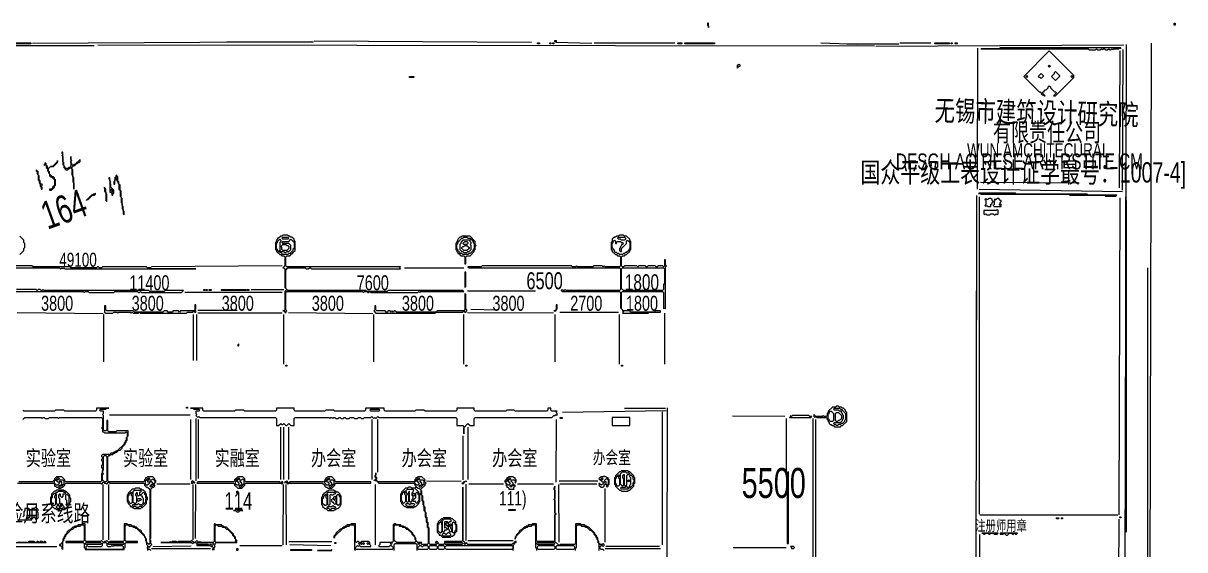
# Model space of a CAD drawing. Extents: x 10 to 1981, y 11 to 1392.
# Drawn here: x 846 to 1981, y 878 to 1392 of the extents above; entities that cross this region are included whole.
import ezdxf

# ---------------------------------------------------------------- set-up
doc = ezdxf.new("R2010")
doc.units = 0
for name, color, linetype, lineweight in [('OCR_TEXT', 6, 'Continuous', 0), ('TRACE_CURVE', 6, 'Continuous', 0), ('TRACE_STRAIGHT', 5, 'Continuous', 0), ('TRACE_TEXT_SYMBOL', 6, 'Continuous', 0)]:
    doc.layers.add(name, color=color, linetype=linetype, lineweight=lineweight)
doc.styles.add('wqy-unicode', font='wqy-unicode.lff')

msp = doc.modelspace()

# ---------------------------------------------------------------- linework, layer by layer
at = {"layer": 'TRACE_CURVE', "color": 6}
for points in [[(843, 1166), (847, 1170), (847, 1172), (848, 1173), (848, 1177), (847, 1178), (847, 1180), (843, 1184)], [(1100, 1185), (1099, 1184), (1098, 1184), (1096, 1182), (1095, 1182), (1095, 1181), (1094, 1180), (1094, 1179), (1093, 1178), (1093, 1171), (1094, 1170), (1094, 1169), (1097, 1166), (1098, 1166), (1099, 1165), (1101, 1165), (1102, 1164), (1102, 1155), (1100, 1153), (1101, 1153), (1102, 1152), (1102, 1134), (1104, 1132), (1102, 1130), (1102, 1112), (1101, 1111), (1100, 1111), (1101, 1111), (1103, 1109), (1103, 1110), (1104, 1111), (1103, 1112), (1103, 1129), (1104, 1130), (1178, 1130), (1179, 1129), (1180, 1130), (1182, 1130), (1183, 1129), (1184, 1129), (1185, 1130), (1186, 1129), (1232, 1129), (1233, 1130), (1234, 1129), (1235, 1130), (1277, 1130), (1276, 1131), (1203, 1131), (1202, 1130), (1182, 1130), (1181, 1131), (1105, 1131), (1103, 1133), (1103, 1151), (1105, 1153), (1122, 1153), (1123, 1152), (1125, 1152), (1126, 1153), (1127, 1153), (1128, 1152), (1215, 1152), (1214, 1153)], [(1214, 1153), (1215, 1154), (1104, 1154), (1103, 1155), (1103, 1164), (1104, 1165), (1107, 1165), (1109, 1167), (1110, 1167), (1110, 1168), (1112, 1170), (1112, 1179), (1111, 1180), (1111, 1181), (1109, 1183), (1108, 1183), (1107, 1184), (1106, 1184), (1105, 1185), (1100, 1185)], [(1429, 1185), (1428, 1184), (1426, 1184), (1425, 1183), (1424, 1183), (1422, 1181), (1422, 1179), (1421, 1178), (1421, 1171), (1422, 1170), (1422, 1169), (1425, 1166), (1426, 1166), (1427, 1165), (1429, 1165), (1430, 1164), (1430, 1155), (1429, 1154), (1415, 1154), (1414, 1155), (1413, 1154), (1412, 1155), (1404, 1155), (1403, 1154), (1388, 1154), (1387, 1155), (1386, 1154), (1383, 1154), (1382, 1155), (1295, 1155), (1294, 1154), (1281, 1154), (1282, 1153), (1429, 1153), (1430, 1152), (1430, 1132), (1429, 1131), (1377, 1131), (1376, 1132), (1375, 1131), (1374, 1131), (1373, 1132), (1372, 1131), (1373, 1130), (1429, 1130), (1430, 1129), (1430, 1114), (1432, 1112), (1432, 1111), (1433, 1110), (1432, 1109), (1457, 1109), (1458, 1110), (1469, 1110), (1469, 1111), (1464, 1111), (1463, 1110), (1440, 1110), (1439, 1111), (1433, 1111), (1431, 1113), (1431, 1129), (1432, 1130), (1471, 1130)], [(1471, 1130), (1472, 1129), (1472, 1113), (1473, 1114), (1474, 1113), (1474, 1154), (1475, 1155), (1474, 1156), (1474, 1161), (1473, 1161), (1473, 1155), (1472, 1154), (1471, 1155), (1467, 1155), (1466, 1154), (1465, 1154), (1464, 1155), (1457, 1155), (1456, 1154), (1455, 1154), (1454, 1155), (1448, 1155), (1447, 1154), (1446, 1155), (1434, 1155), (1433, 1154), (1432, 1154), (1431, 1155), (1431, 1164), (1432, 1165), (1434, 1165), (1435, 1166), (1436, 1166), (1439, 1169), (1439, 1170), (1440, 1171), (1440, 1179), (1439, 1180), (1439, 1181), (1436, 1184), (1434, 1184), (1433, 1185), (1429, 1185)], [(839, 1153), (882, 1153), (883, 1152), (884, 1153), (885, 1152), (886, 1153), (887, 1152), (1015, 1152), (972, 1152), (971, 1153), (968, 1153), (967, 1154), (924, 1154), (923, 1153), (921, 1153), (920, 1154), (919, 1154), (918, 1153), (893, 1153), (892, 1154), (856, 1154), (855, 1155), (839, 1155)], [(839, 1130), (905, 1130), (906, 1129), (907, 1130), (910, 1130), (911, 1129), (935, 1129), (936, 1130), (958, 1130), (959, 1129), (960, 1129), (961, 1130), (962, 1129), (1001, 1129), (1003, 1131), (985, 1131), (984, 1130), (970, 1130), (969, 1131), (867, 1131), (866, 1132), (865, 1131), (864, 1131), (863, 1132), (861, 1132), (860, 1131), (859, 1132), (840, 1132)], [(928, 995), (927, 994), (926, 994), (925, 995), (925, 1009), (924, 1010), (925, 1011), (925, 1013), (922, 1013), (921, 1014), (922, 1015), (927, 1015), (928, 1016), (930, 1016), (918, 1016), (918, 1014), (917, 1013), (887, 1013), (886, 1014), (878, 1014), (877, 1013), (847, 1013), (846, 1014)], [(846, 1005), (848, 1007), (864, 1007), (865, 1006), (866, 1007), (867, 1007), (868, 1006), (871, 1006), (872, 1007), (880, 1007), (881, 1006), (882, 1007), (923, 1007), (924, 1006), (924, 998), (923, 997), (924, 996), (924, 993), (925, 993), (926, 992), (946, 992), (947, 993), (948, 992), (948, 988), (947, 987), (947, 985), (946, 984), (946, 983), (945, 982), (945, 981), (938, 974), (937, 974), (936, 973), (935, 973), (934, 972), (932, 972), (931, 971), (924, 971), (923, 970), (923, 969), (924, 968), (924, 967), (923, 966), (923, 965), (924, 964), (924, 961), (923, 960), (923, 958), (924, 957), (924, 953), (923, 952), (923, 945)], [(971, 877), (970, 878), (969, 878), (968, 879), (968, 880), (969, 881), (970, 880), (970, 881), (972, 883), (971, 884), (971, 887), (970, 888), (971, 889), (971, 937), (973, 939), (974, 939), (975, 940), (975, 941), (974, 942), (976, 944), (976, 945), (975, 946), (975, 947), (973, 949), (968, 949), (967, 948), (966, 948), (966, 947), (965, 946), (965, 945), (964, 944), (930, 944), (929, 945), (929, 969), (930, 970), (931, 970), (932, 971), (934, 971), (935, 972), (936, 972), (937, 973), (938, 973), (940, 975), (941, 975), (943, 977), (943, 978), (946, 981), (946, 982), (947, 983), (947, 984), (948, 985), (948, 988), (949, 989), (949, 994), (938, 994), (937, 993), (930, 993), (929, 994), (929, 1004), (928, 1004), (928, 995)], [(841, 943), (876, 943), (877, 942), (877, 940), (878, 940), (879, 939), (880, 939), (881, 938), (883, 938), (884, 939), (885, 939), (887, 941), (887, 942), (888, 943), (922, 943), (923, 942), (925, 944), (926, 943), (927, 943), (928, 942), (930, 944), (931, 943), (964, 943), (965, 942), (965, 941), (967, 939), (968, 939)], [(923, 945), (922, 944), (888, 944), (887, 945), (887, 946), (884, 949), (879, 949), (877, 947), (877, 946), (875, 944), (842, 944)], [(1191, 953), (1191, 951), (1190, 950), (1190, 949), (1191, 948), (1191, 947), (1189, 945), (1190, 946), (1191, 945), (1192, 945), (1194, 943), (1228, 943), (1229, 942), (1229, 941), (1230, 940), (1230, 939), (1229, 938), (1226, 938), (1225, 939), (1223, 939), (1222, 938), (1220, 938), (1216, 934), (1216, 933), (1215, 932), (1215, 925), (1216, 924), (1216, 923), (1219, 920), (1220, 920), (1221, 919), (1228, 919), (1229, 920), (1230, 920), (1233, 923), (1233, 924), (1234, 925), (1234, 931), (1235, 932), (1236, 931), (1236, 926), (1237, 925), (1237, 922), (1238, 921), (1238, 916), (1239, 915), (1239, 910), (1240, 909), (1240, 905), (1241, 904), (1241, 900), (1242, 899), (1242, 884), (1241, 883), (1236, 883), (1235, 884), (1236, 885), (1232, 885), (1230, 887), (1230, 889), (1229, 890), (1229, 891), (1227, 893), (1227, 894)], [(1191, 949), (1191, 953)], [(1326, 883), (1326, 884), (1327, 885), (1328, 885), (1328, 886), (1327, 886), (1324, 883), (1281, 883), (1280, 884), (1280, 885), (1279, 884), (1276, 887), (1276, 939), (1276, 887), (1275, 886), (1258, 886), (1258, 884), (1257, 883), (1253, 883), (1252, 884), (1252, 885), (1251, 886), (1250, 886), (1249, 885), (1250, 885), (1251, 884), (1250, 883), (1244, 883), (1243, 884), (1243, 899), (1242, 900), (1242, 904), (1241, 905), (1241, 909), (1240, 910), (1240, 914), (1239, 915), (1239, 919), (1238, 920), (1238, 925), (1237, 926), (1237, 930), (1236, 931), (1236, 935), (1235, 936), (1235, 937), (1239, 941), (1239, 942), (1240, 943), (1238, 945), (1239, 946), (1236, 949), (1232, 949), (1231, 948), (1230, 948), (1230, 947), (1229, 946), (1229, 945), (1228, 944), (1193, 944), (1191, 946), (1192, 947), (1192, 948), (1191, 949)], [(968, 939), (970, 937), (970, 884), (969, 883), (967, 885), (967, 888), (966, 889), (966, 890), (965, 891), (965, 892), (962, 895), (962, 896), (961, 897), (960, 897), (957, 900), (956, 900), (955, 901), (953, 901), (952, 902), (949, 902), (948, 903), (945, 903), (945, 887), (944, 886), (931, 886), (930, 885), (928, 887), (927, 886), (926, 886), (925, 885), (923, 887), (922, 886), (908, 886), (907, 887), (907, 903), (904, 903), (903, 902), (900, 902), (899, 901), (897, 901), (896, 900), (895, 900), (892, 897), (891, 897), (889, 895), (889, 894), (887, 892), (887, 891), (886, 890), (886, 889), (885, 888), (885, 886), (884, 885), (884, 884), (883, 883), (882, 883), (882, 882), (883, 882), (884, 881), (884, 879), (885, 878), (885, 886), (886, 887), (886, 888)], [(1413, 884), (1412, 883), (1410, 883), (1409, 884), (1409, 886), (1408, 887), (1408, 889), (1407, 890), (1407, 891), (1405, 893), (1405, 894), (1399, 900), (1398, 900), (1397, 901), (1396, 901), (1395, 902), (1392, 902), (1391, 903), (1386, 903), (1386, 884), (1385, 883), (1371, 883), (1370, 882), (1366, 886), (1366, 912), (1367, 913), (1366, 914), (1366, 940), (1366, 939), (1365, 938), (1365, 937), (1366, 936), (1366, 928), (1365, 927), (1366, 926), (1366, 887), (1365, 886), (1349, 886), (1348, 887), (1348, 903), (1344, 903), (1343, 902), (1340, 902), (1339, 901), (1338, 901), (1337, 900), (1336, 900), (1333, 897), (1332, 897), (1331, 896), (1331, 895), (1328, 892), (1328, 891), (1327, 890), (1327, 888), (1327, 889), (1328, 890), (1328, 891), (1336, 899), (1337, 899), (1338, 900), (1339, 900), (1340, 901), (1343, 901)], [(841, 907), (855, 907), (855, 908), (857, 910), (858, 909), (858, 908), (860, 908)], [(860, 908), (861, 909), (861, 914), (860, 915), (861, 916), (861, 917), (859, 919), (858, 919), (857, 918), (855, 918), (855, 909), (854, 908), (853, 909), (853, 917), (852, 918), (848, 918), (848, 916), (847, 915), (847, 911), (846, 910)], [(886, 888), (887, 889), (887, 890), (888, 891), (888, 892), (894, 898), (895, 898), (897, 900), (898, 900), (899, 901), (902, 901), (903, 902), (905, 902), (906, 901), (906, 887), (905, 886), (888, 886), (888, 885), (905, 885), (906, 884), (906, 880), (907, 879), (907, 878), (945, 878), (945, 879), (946, 880), (946, 884), (947, 885), (958, 885), (958, 886), (947, 886), (946, 887), (946, 901), (947, 902), (949, 902), (950, 901), (953, 901), (954, 900), (955, 900), (956, 899), (957, 899), (965, 891), (965, 890), (966, 889), (966, 887), (967, 886), (967, 883), (968, 882), (968, 877)], [(1227, 894), (1222, 899), (1221, 899), (1220, 900), (1219, 900), (1218, 901), (1216, 901), (1215, 902), (1211, 902), (1210, 903), (1209, 903), (1208, 902), (1208, 886), (1207, 885), (1195, 885), (1195, 883), (1194, 882), (1194, 881), (1204, 881), (1205, 882), (1206, 882), (1208, 880), (1208, 879), (1207, 878), (1172, 878), (1171, 879), (1171, 880), (1173, 882), (1174, 881), (1175, 882), (1176, 881), (1186, 881), (1186, 882), (1185, 883), (1185, 885), (1184, 886), (1177, 886), (1176, 885), (1175, 885), (1174, 886), (1173, 886), (1172, 885), (1171, 886), (1171, 903), (1167, 903), (1166, 902), (1163, 902), (1162, 901), (1161, 901), (1160, 900), (1159, 900), (1157, 898), (1156, 898), (1152, 894), (1152, 893), (1150, 891), (1150, 889), (1151, 890), (1151, 891), (1159, 899), (1160, 899), (1161, 900), (1162, 900), (1163, 901)], [(1163, 901), (1165, 901), (1166, 902), (1169, 902), (1170, 901), (1170, 878), (1171, 877)], [(1343, 901), (1344, 902), (1346, 902), (1347, 901), (1347, 880), (1348, 879), (1348, 877)], [(1386, 877), (1386, 879), (1387, 880), (1387, 901), (1388, 902), (1391, 902), (1392, 901), (1395, 901), (1396, 900), (1397, 900), (1400, 897), (1401, 897), (1404, 894), (1404, 893), (1406, 891), (1406, 890), (1407, 889), (1407, 888), (1408, 887), (1408, 885), (1409, 884), (1409, 877)], [(837, 885), (869, 885), (868, 886), (867, 886), (866, 885), (865, 886), (863, 886), (862, 885), (861, 886), (860, 886), (859, 885), (858, 885), (857, 886), (852, 886), (851, 885), (841, 885)], [(1209, 877), (1209, 883), (1210, 884), (1230, 884), (1231, 883), (1231, 877)], [(1325, 877), (1325, 882), (1326, 883)], [(1414, 877), (1413, 878), (1411, 878), (1410, 879), (1410, 881), (1411, 882), (1412, 882), (1413, 881), (1414, 882), (1414, 883), (1413, 884)]]:
    msp.add_lwpolyline(points, dxfattribs=at)
for points in [[(1097, 1181), (1098, 1180), (1098, 1179), (1097, 1178), (1097, 1170), (1096, 1169), (1095, 1170), (1095, 1171), (1094, 1172), (1094, 1177), (1095, 1178), (1095, 1179)], [(1108, 1181), (1111, 1178), (1111, 1172), (1110, 1171), (1110, 1170), (1107, 1167), (1106, 1167), (1105, 1166), (1100, 1166), (1098, 1168), (1099, 1169), (1101, 1169), (1102, 1168), (1103, 1168), (1104, 1169), (1106, 1169), (1108, 1171), (1108, 1175), (1106, 1177), (1100, 1177), (1099, 1178), (1100, 1179), (1106, 1179)], [(1099, 1182), (1100, 1183), (1105, 1183), (1106, 1182), (1105, 1181), (1100, 1181)], [(1427, 1182), (1428, 1183), (1434, 1183), (1435, 1182), (1435, 1181), (1434, 1180), (1431, 1180), (1430, 1181), (1428, 1181)], [(1096, 1169), (1097, 1170), (1098, 1169), (1097, 1168)], [(1100, 1176), (1103, 1176), (1104, 1175), (1105, 1175), (1106, 1174), (1106, 1172), (1104, 1170), (1100, 1170), (1099, 1171), (1099, 1173), (1098, 1174)], [(1423, 1179), (1424, 1180), (1425, 1179), (1425, 1177), (1426, 1177), (1426, 1178), (1427, 1179), (1430, 1179), (1431, 1178), (1432, 1178), (1433, 1177), (1432, 1176), (1431, 1176), (1431, 1175), (1430, 1174), (1430, 1173), (1429, 1172), (1429, 1170), (1430, 1169), (1431, 1169), (1431, 1172), (1436, 1177), (1436, 1179), (1437, 1180), (1439, 1178), (1439, 1172), (1438, 1171), (1438, 1170), (1436, 1168), (1435, 1168), (1434, 1167), (1433, 1167), (1432, 1166), (1429, 1166), (1428, 1167), (1427, 1167), (1426, 1168), (1425, 1168), (1424, 1169), (1424, 1170), (1423, 1171), (1423, 1172), (1422, 1173), (1422, 1177), (1423, 1178)], [(1431, 1152), (1432, 1153), (1472, 1153), (1473, 1152), (1473, 1138), (1472, 1137), (1472, 1132), (1471, 1131), (1433, 1131), (1431, 1133)], [(925, 969), (926, 970), (927, 970), (928, 969), (928, 945), (927, 944), (926, 944), (924, 946), (924, 951), (925, 952), (924, 953), (924, 955), (925, 956)], [(1594, 954), (1593, 953), (1593, 884), (1594, 884)], [(877, 945), (878, 946), (880, 944), (881, 944), (882, 943), (880, 941), (879, 941), (877, 943)], [(878, 946), (879, 947), (880, 946), (879, 945)], [(879, 947), (880, 948), (881, 948), (882, 947), (881, 946), (880, 946)], [(882, 945), (883, 946), (885, 946), (886, 945), (886, 942), (885, 941), (884, 942), (884, 944), (883, 944)], [(883, 941), (884, 942), (885, 941), (884, 940)], [(966, 945), (967, 946), (968, 945), (968, 944), (969, 944), (970, 943), (968, 941), (967, 941), (966, 942)], [(967, 946), (968, 947), (969, 946), (968, 945)], [(968, 947), (969, 948), (970, 947), (969, 946)], [(972, 946), (973, 947), (975, 945), (975, 943), (974, 942), (972, 944), (971, 944), (970, 945), (971, 946)], [(971, 941), (972, 942), (973, 942), (974, 941), (973, 940), (972, 940)], [(1229, 944), (1230, 945), (1231, 945), (1233, 943), (1233, 942), (1232, 941), (1231, 941), (1229, 943)], [(1230, 946), (1231, 947), (1232, 946), (1231, 945)], [(1232, 947), (1233, 948), (1234, 947), (1233, 946)], [(1234, 945), (1235, 946), (1237, 946), (1238, 945), (1238, 942), (1237, 941), (1236, 942), (1236, 943)], [(1235, 941), (1236, 942), (1237, 941), (1236, 940)], [(881, 940), (882, 941), (883, 940), (882, 939)], [(970, 940), (971, 941), (972, 940), (971, 939)], [(1217, 933), (1218, 934), (1219, 933), (1219, 932), (1220, 931), (1220, 925), (1218, 923), (1217, 924), (1217, 925), (1216, 926), (1216, 931), (1217, 932)], [(1218, 934), (1219, 935), (1220, 934), (1219, 933)], [(1222, 937), (1227, 937), (1228, 936), (1227, 935), (1227, 934), (1226, 933), (1226, 931), (1227, 930), (1227, 928), (1226, 927), (1226, 925), (1225, 924), (1224, 925), (1224, 935), (1223, 934), (1223, 933), (1222, 932), (1221, 933), (1221, 934), (1220, 935)], [(1221, 931), (1222, 932), (1223, 931), (1223, 925), (1222, 924), (1221, 925)], [(1230, 933), (1231, 934), (1232, 933), (1232, 932), (1233, 931), (1233, 926), (1232, 925), (1232, 924), (1231, 923), (1230, 924), (1230, 925), (1228, 925), (1227, 926), (1230, 929)], [(1227, 932), (1228, 933), (1229, 932), (1229, 931), (1228, 930), (1227, 931)], [(1229, 938), (1230, 939), (1231, 939), (1232, 938), (1233, 938), (1235, 936), (1235, 933), (1234, 932), (1233, 933), (1233, 934)], [(1233, 940), (1234, 941), (1235, 941), (1236, 940), (1235, 939), (1234, 939)], [(1220, 922), (1221, 923), (1223, 923), (1224, 922), (1225, 923), (1228, 923), (1229, 922), (1227, 920), (1222, 920)], [(850, 909), (851, 910), (852, 909), (851, 908)], [(1209, 901), (1210, 902), (1213, 902), (1214, 901), (1216, 901), (1217, 900), (1219, 900), (1221, 898), (1222, 898), (1226, 894), (1226, 893), (1229, 890), (1229, 888), (1230, 887), (1230, 886), (1229, 885), (1211, 885), (1209, 887)], [(907, 884), (908, 885), (922, 885), (923, 884), (922, 883), (908, 883)], [(924, 884), (925, 885), (927, 885), (928, 884), (928, 882), (929, 881), (932, 881), (933, 882), (934, 881), (935, 882), (943, 882), (944, 881), (944, 879), (943, 878), (909, 878), (908, 879), (908, 881), (909, 882), (910, 881), (923, 881), (924, 882)], [(929, 884), (930, 885), (944, 885), (945, 884), (944, 883), (930, 883)], [(1174, 884), (1175, 885), (1176, 884), (1175, 883)], [(1176, 884), (1177, 885), (1178, 884), (1177, 883)], [(1178, 884), (1179, 885), (1180, 884), (1179, 883)], [(1182, 884), (1183, 885), (1184, 884), (1183, 883)], [(1205, 884), (1206, 885), (1207, 884), (1206, 883)], [(1232, 884), (1233, 885), (1234, 884), (1233, 883)], [(1234, 882), (1235, 882), (1236, 881), (1237, 881), (1238, 882), (1241, 882), (1242, 881), (1242, 879), (1241, 878), (1233, 878), (1232, 879), (1232, 880)], [(1243, 881), (1244, 882), (1250, 882), (1251, 881), (1251, 879), (1250, 878), (1244, 878), (1243, 879)], [(1252, 881), (1253, 882), (1257, 882), (1258, 881), (1258, 879), (1257, 878), (1253, 878), (1252, 879)], [(1258, 884), (1259, 885), (1275, 885), (1276, 884), (1275, 883), (1259, 883)], [(1260, 882), (1324, 882), (1325, 881), (1325, 879), (1324, 878), (1260, 878), (1258, 880)], [(1277, 884), (1278, 885), (1279, 884), (1278, 883)], [(1348, 884), (1349, 885), (1365, 885), (1366, 884), (1365, 883), (1349, 883)], [(1349, 881), (1350, 882), (1365, 882), (1366, 881), (1366, 879), (1365, 878), (1350, 878), (1349, 879)], [(1367, 881), (1368, 882), (1384, 882), (1385, 881), (1385, 879), (1384, 878), (1368, 878), (1367, 879)]]:
    msp.add_lwpolyline(points, close=True, dxfattribs=at)
at = {"layer": 'TRACE_STRAIGHT', "color": 5}
for p, q in [((855.6, 1372.6), (1128.1, 1374.1)), ((1045, 1374), (1130, 1374)), ((1130.6, 1374.7), (1343.1, 1373.5)), ((1366.8, 1373.5), (1401.9, 1372.7)), ((685.6, 1370.3), (915.9, 1370.4)), ((919.4, 1371), (1678.1, 1369.8)), ((1404.4, 1373), (1483.1, 1372.9)), ((1625.6, 1373), (1661.9, 1371.7)), ((1651, 1372), (1702, 1372)), ((1679.4, 1369.6), (1921.9, 1371)), ((1703.1, 1372.9), (1733.1, 1373)), ((1778.8, 1230.1), (1779.1, 1367.6)), ((1917.7, 1231.4), (1918.3, 1365.1)), ((1920.4, 1228.9), (1921.2, 1366.4)), ((1922.1, 523.9), (1924.3, 1371.4)), ((1946.4, 423.9), (1948.8, 1372.6)), ((1780.6, 1229.9), (1920.6, 1227.8)), ((1781.9, 1236.9), (1878.1, 1236.2)), ((1776.9, 418.9), (1778.1, 1223.9)), ((1780.9, 912.6), (1780.9, 1222.6)), ((1917.1, 913.9), (1918.1, 1221.4)), ((1923.6, 993.9), (1923.7, 1222.6)), ((1924, 1219), (1924, 895)), ((971.9, 1154.6), (1099.4, 1155.3)), ((1219, 1153), (1277, 1153)), ((1945, 1153), (1945, 762)), ((1778, 1146), (1778, 1102)), ((1004.4, 1129.4), (1099.4, 1129.4)), ((1069, 1132), (1101, 1132)), ((1280.6, 1130.8), (1346.9, 1130.8)), ((1283.8, 1112.8), (1309.4, 1112.2)), ((840.6, 1109.6), (924.4, 1108.7)), ((925.1, 1061.4), (925.2, 1107.6)), ((1012.8, 1062.6), (1012.9, 1107.6)), ((1015.9, 1062.6), (1015.9, 1107.6)), ((1016.9, 1111.9), (1055.6, 1111.7)), ((1016.9, 1109.3), (1099.4, 1109.3)), ((1101.1, 1058.9), (1101.1, 1107.6)), ((1105.6, 1109.6), (1188.1, 1108.6)), ((1189, 1061.4), (1189.1, 1107.6)), ((1277, 1058.9), (1277.1, 1107.6)), ((1280.6, 1109.5), (1364.4, 1109.3)), ((1366.1, 1061.4), (1366.1, 1107.6)), ((1370.6, 1109.8), (1428.1, 1109.7)), ((1429, 1058.9), (1429.1, 1107.6)), ((1473, 1109), (1473, 1059)), ((1373.2, 1012.3), (1474.5, 1013.9)), ((1434, 1016), (1474, 1016)), ((1470.6, 1012.6), (1470.6, 882.6)), ((1475.6, 828.9), (1476, 1016.4)), ((930.6, 1009.6), (1009.4, 1009.6)), ((1010.1, 946.4), (1010.2, 1005.1)), ((1015, 1006), (1015, 945)), ((1017.6, 947.4), (1017.7, 1005.1)), ((1187, 1005.1), (1187.1, 946.4)), ((1192.6, 1005.1), (1192.6, 953.6)), ((1367.3, 943.9), (1367.4, 1005.1)), ((1539.4, 1008.6), (1590.6, 1008.3)), ((1592, 1006), (1592, 955)), ((1618, 1006), (1618, 833)), ((1620.9, 833.9), (1621, 1005.1)), ((1097.9, 997.6), (1097.9, 946.4)), ((1100.6, 997.6), (1100.6, 946.4)), ((1105.9, 946.4), (1105.9, 997.6)), ((1276, 989), (1276, 946)), ((1280.8, 997.6), (1280.8, 946.4)), ((1917, 960), (1917, 912)), ((976.9, 942.3), (1009.4, 942.3)), ((1240.6, 945), (1274.4, 944.9)), ((1279, 942), (1279, 887)), ((1281.9, 942.3), (1315.6, 942.3)), ((1329.4, 942.3), (1364.4, 942.3)), ((1370, 945), (1408, 945)), ((1370.6, 942.3), (1406.9, 942.3)), ((924.6, 887.6), (924.6, 941.4)), ((929.7, 941.4), (929.7, 887.6)), ((1012.5, 887.6), (1012.5, 941.4)), ((1014.9, 888.9), (1015.2, 941.4)), ((1100.5, 882.6), (1100.7, 941.4)), ((1103.1, 941.4), (1103.2, 882.6)), ((1190.2, 941.4), (1190.3, 882.6)), ((1369.3, 941.4), (1369.8, 885.1)), ((1414.7, 937.6), (1414.7, 885.1)), ((1781, 912), (1916, 912)), ((1917, 692.6), (1917.1, 907.6)), ((1106, 886), (1148, 886)), ((1281, 887), (1325, 887)), ((1780, 702.6), (1781.2, 892.6)), ((839.4, 881.1), (879.4, 881.1)), ((971.9, 878.9), (1029.4, 878.9)), ((973.1, 880.9), (1010.6, 881.6)), ((1058.1, 881.9), (1099.4, 881.9)), ((1106.8, 883.1), (1146.9, 882.1)), ((1415, 879), (1469, 879)), ((1415.6, 881.4), (1468.1, 881.3)), ((1540, 880), (1592, 880))]:
    msp.add_line(p, q, dxfattribs=at)
at = {"layer": 'TRACE_TEXT_SYMBOL', "color": 6}
for points in [[(1515, 1392), (1515, 1390), (1516, 1389), (1516, 1388), (1516, 1392)], [(1971, 1392), (1972, 1392), (1972, 1390), (1971, 1390)], [(1366, 1375), (1367, 1375), (1367, 1374), (1366, 1374)], [(829, 1373), (854, 1373), (854, 1372), (829, 1372)], [(1349, 1373), (1351, 1373), (1351, 1372), (1349, 1372)], [(1361, 1373), (1362, 1373), (1362, 1372), (1361, 1372)], [(1364, 1373), (1365, 1373), (1365, 1372), (1364, 1372)], [(1486, 1373), (1490, 1373), (1490, 1372), (1486, 1372)], [(1493, 1373), (1522, 1373), (1522, 1372), (1493, 1372)], [(1737, 1373), (1751, 1373), (1751, 1372), (1737, 1372)], [(1753, 1373), (1754, 1373), (1754, 1372), (1753, 1372)], [(1757, 1373), (1759, 1373), (1759, 1372), (1757, 1372)], [(1801, 1368), (1800, 1367), (1782, 1367), (1887, 1367), (1888, 1366), (1894, 1366), (1895, 1367), (1896, 1366), (1899, 1366), (1900, 1367), (1901, 1366), (1902, 1367), (1903, 1367), (1904, 1366), (1906, 1366), (1907, 1367), (1908, 1366), (1909, 1366), (1910, 1367), (1911, 1366), (1912, 1367), (1917, 1367), (1918, 1368), (1919, 1367), (1919, 1368)], [(1849, 1365), (1824, 1340), (1839, 1325), (1840, 1325), (1841, 1324), (1841, 1323), (1842, 1322), (1843, 1322), (1844, 1321), (1845, 1321), (1842, 1324), (1843, 1325), (1844, 1325), (1844, 1326), (1845, 1327), (1846, 1327), (1848, 1329), (1848, 1330), (1849, 1331), (1850, 1330), (1850, 1329), (1854, 1325), (1855, 1325), (1856, 1324), (1853, 1321), (1855, 1321), (1873, 1339), (1873, 1341)], [(1546, 1352), (1545, 1351), (1544, 1351), (1544, 1348), (1546, 1350), (1547, 1350), (1547, 1351)], [(1848, 1350), (1849, 1351), (1850, 1350), (1849, 1349)], [(1224, 1340), (1228, 1340), (1228, 1339), (1224, 1339)], [(1826, 1340), (1827, 1341), (1828, 1340), (1827, 1339)], [(1841, 1343), (1843, 1341), (1843, 1340), (1841, 1338), (1840, 1339), (1839, 1339), (1838, 1340)], [(1854, 1344), (1855, 1345), (1859, 1341), (1859, 1340), (1855, 1336), (1851, 1340), (1854, 1343)], [(1870, 1340), (1871, 1341), (1872, 1340), (1871, 1339)], [(884, 1266), (884, 1265), (885, 1264), (884, 1263), (885, 1262), (885, 1254), (886, 1253), (886, 1251), (888, 1249), (890, 1249), (891, 1250), (892, 1250), (893, 1251), (894, 1250), (894, 1244), (895, 1243), (895, 1237), (896, 1236), (896, 1230), (896, 1241), (895, 1242), (895, 1249), (894, 1250), (894, 1251), (896, 1253), (897, 1253), (900, 1256), (901, 1256), (902, 1257), (902, 1259), (897, 1254), (896, 1254), (895, 1253), (894, 1254), (894, 1255), (893, 1256), (893, 1257), (894, 1258), (893, 1259), (893, 1262), (893, 1252), (892, 1251), (891, 1251), (890, 1250), (888, 1250), (887, 1251), (887, 1252), (886, 1253), (886, 1256), (885, 1257), (885, 1266)], [(859, 1249), (859, 1248), (860, 1247), (860, 1245), (861, 1244), (861, 1239), (862, 1238), (862, 1236), (863, 1235), (863, 1233), (864, 1232), (864, 1230), (865, 1230), (865, 1232), (864, 1233), (865, 1234), (865, 1235), (864, 1235), (863, 1236), (863, 1238), (862, 1239), (862, 1243), (861, 1244), (861, 1247)], [(880, 1258), (880, 1257), (875, 1252), (873, 1252), (871, 1250), (870, 1251), (870, 1252), (869, 1253), (869, 1255), (868, 1256), (868, 1255), (867, 1254), (867, 1253), (868, 1254), (869, 1253), (869, 1251), (870, 1250), (870, 1248), (871, 1247), (871, 1246), (872, 1245), (872, 1243), (873, 1242), (874, 1242), (877, 1239), (877, 1234), (875, 1232), (875, 1231), (874, 1230), (872, 1230), (872, 1229), (874, 1229), (877, 1232), (877, 1233), (878, 1234), (878, 1239), (877, 1240), (877, 1241), (876, 1242), (875, 1242), (872, 1245), (872, 1247), (871, 1248), (871, 1250), (873, 1252), (876, 1252), (880, 1256)], [(1890, 1252), (1890, 1251), (1896, 1251), (1896, 1252), (1895, 1252), (1894, 1251), (1892, 1251), (1891, 1252)], [(1909, 1251), (1915, 1251), (1915, 1250), (1909, 1250)], [(930, 1241), (930, 1240), (931, 1239), (931, 1227), (932, 1227), (933, 1226), (933, 1224), (934, 1224), (934, 1225), (935, 1226), (935, 1229), (932, 1232), (932, 1235), (931, 1236), (932, 1237), (931, 1238), (931, 1241)], [(938, 1244), (937, 1243), (937, 1242), (936, 1241), (936, 1238), (935, 1237), (935, 1235), (936, 1235), (936, 1239), (937, 1240), (938, 1239), (938, 1238), (939, 1237), (939, 1236), (940, 1235), (940, 1230), (941, 1229), (941, 1223), (942, 1222), (942, 1217), (943, 1216), (943, 1211), (944, 1210), (944, 1206), (945, 1205), (945, 1208), (944, 1209), (944, 1213), (943, 1214), (943, 1221), (942, 1222), (942, 1228), (941, 1229), (941, 1234), (940, 1235), (940, 1237), (939, 1238), (939, 1242), (938, 1243)], [(937, 1241), (938, 1242), (939, 1241), (938, 1240)], [(917, 1226), (916, 1225), (915, 1225), (914, 1224), (913, 1224), (908, 1219), (909, 1220), (910, 1220), (914, 1224), (916, 1224), (917, 1225)], [(926, 1232), (926, 1228), (927, 1227), (927, 1219), (928, 1218), (928, 1225), (927, 1226), (927, 1230), (926, 1231)], [(932, 1229), (933, 1230), (934, 1229), (933, 1228)], [(933, 1227), (934, 1228), (935, 1227), (934, 1226)], [(1780, 1226), (1780, 1225), (1781, 1226), (1782, 1225), (1868, 1225), (1869, 1224), (1903, 1224), (1904, 1223), (1914, 1223), (1915, 1224), (1887, 1224), (1886, 1225), (1817, 1225), (1816, 1226)], [(1787, 1221), (1786, 1220), (1787, 1219), (1787, 1215), (1786, 1214), (1787, 1213), (1788, 1214), (1789, 1213), (1792, 1213), (1792, 1215), (1793, 1216), (1793, 1217), (1794, 1218), (1795, 1217), (1795, 1215), (1794, 1214), (1795, 1213), (1802, 1213), (1802, 1215), (1801, 1216), (1801, 1217), (1802, 1218), (1802, 1219), (1801, 1219), (1800, 1220), (1800, 1221), (1798, 1221), (1797, 1220), (1795, 1220), (1796, 1219), (1795, 1218), (1794, 1218), (1793, 1219), (1793, 1220), (1792, 1221), (1790, 1221), (1789, 1220), (1788, 1220)], [(1800, 1215), (1801, 1216), (1802, 1215), (1801, 1214)], [(1798, 1210), (1797, 1209), (1785, 1209), (1785, 1206), (1786, 1205), (1787, 1206), (1788, 1205), (1791, 1205), (1792, 1206), (1794, 1206), (1795, 1205), (1796, 1205), (1797, 1206), (1798, 1205), (1799, 1206), (1799, 1209)], [(1275, 1184), (1274, 1183), (1273, 1183), (1271, 1181), (1271, 1180), (1270, 1179), (1270, 1178), (1269, 1177), (1269, 1171), (1270, 1170), (1270, 1169), (1271, 1168), (1271, 1167), (1272, 1167), (1274, 1165), (1277, 1165), (1278, 1164), (1278, 1157), (1279, 1157), (1279, 1164), (1280, 1165), (1283, 1165), (1287, 1169), (1287, 1170), (1288, 1171), (1288, 1174), (1289, 1175), (1288, 1176), (1288, 1179), (1283, 1184)], [(1276, 1182), (1277, 1183), (1280, 1183), (1281, 1182), (1283, 1182), (1284, 1181), (1283, 1180), (1276, 1180), (1274, 1178), (1274, 1177), (1273, 1176), (1273, 1171), (1275, 1169), (1276, 1169), (1277, 1168), (1280, 1168), (1281, 1169), (1282, 1169), (1284, 1171), (1284, 1175), (1283, 1176), (1284, 1177), (1284, 1178), (1283, 1179), (1283, 1180), (1284, 1181), (1286, 1179), (1286, 1178), (1287, 1177), (1287, 1172), (1286, 1171), (1286, 1170), (1283, 1167), (1282, 1167), (1281, 1166), (1276, 1166), (1275, 1167), (1274, 1167), (1271, 1170), (1271, 1171), (1270, 1172), (1270, 1176), (1271, 1177), (1271, 1178), (1275, 1182)], [(1277, 1174), (1278, 1175), (1280, 1175), (1282, 1173), (1282, 1172), (1280, 1170), (1277, 1170), (1275, 1172), (1275, 1173), (1276, 1174)], [(1278, 1179), (1280, 1179), (1281, 1178), (1281, 1177), (1280, 1176), (1277, 1176), (1276, 1177)], [(1278, 1149), (1278, 1134), (1279, 1135), (1279, 1149)], [(1023, 1132), (1024, 1132), (1024, 1131), (1023, 1131)], [(1025, 1132), (1026, 1132), (1026, 1131), (1025, 1131)], [(1028, 1132), (1030, 1132), (1030, 1131), (1028, 1131)], [(1040, 1132), (1064, 1132), (1064, 1131), (1040, 1131)], [(1065, 1132), (1067, 1132), (1067, 1131), (1065, 1131)], [(1278, 1128), (1278, 1112), (1277, 1111), (1251, 1111), (1250, 1110), (1211, 1110), (1210, 1111), (1209, 1111), (1208, 1110), (1207, 1111), (1206, 1110), (1205, 1111), (1203, 1111), (1202, 1110), (1201, 1110), (1200, 1111), (1192, 1111), (1191, 1112), (1191, 1116), (1190, 1116), (1190, 1112), (1189, 1111), (1191, 1109), (1249, 1109), (1250, 1110), (1276, 1110), (1277, 1111), (1278, 1110), (1279, 1110), (1280, 1111), (1280, 1112), (1279, 1113), (1279, 1127)], [(1014, 1117), (1014, 1112), (1013, 1111), (1000, 1111), (999, 1110), (998, 1111), (993, 1111), (992, 1110), (988, 1110), (987, 1111), (984, 1111), (983, 1110), (955, 1110), (954, 1111), (928, 1111), (927, 1112), (927, 1116), (926, 1116), (926, 1110), (927, 1109), (934, 1109), (935, 1110), (938, 1110), (939, 1109), (940, 1110), (951, 1110), (952, 1109), (953, 1110), (954, 1109), (959, 1109), (960, 1110), (961, 1109), (1006, 1109), (1007, 1110), (1012, 1110), (1013, 1111), (1014, 1110), (1015, 1110), (1015, 1111), (1014, 1112), (1015, 1113), (1015, 1117)], [(1367, 1117), (1367, 1112), (1366, 1111), (1365, 1111), (1367, 1111), (1367, 1112), (1368, 1113), (1368, 1117)], [(1057, 1079), (1056, 1078), (1056, 1077), (1057, 1077)], [(1103, 1058), (1104, 1058), (1104, 1057), (1103, 1057)], [(1279, 1058), (1280, 1058), (1280, 1057), (1279, 1057)], [(1431, 1058), (1432, 1058), (1432, 1057), (1431, 1057)], [(1006, 1017), (1007, 1017), (1007, 1016), (1006, 1016)], [(1185, 1014), (1186, 1015), (1194, 1015), (1195, 1014), (1194, 1013), (1186, 1013)], [(1641, 1018), (1640, 1017), (1637, 1017), (1633, 1013), (1633, 1012), (1632, 1011), (1632, 1009), (1631, 1008), (1629, 1008), (1628, 1009), (1627, 1008), (1621, 1008), (1619, 1010), (1619, 1008), (1620, 1007), (1621, 1008), (1622, 1007), (1631, 1007), (1632, 1006), (1632, 1005), (1633, 1004), (1633, 1003), (1634, 1002), (1634, 1001), (1635, 1000), (1636, 1000), (1637, 999), (1638, 999), (1639, 998), (1645, 998), (1646, 999), (1647, 999), (1651, 1003), (1651, 1012), (1650, 1013), (1650, 1014), (1648, 1016), (1647, 1016), (1646, 1017), (1644, 1017), (1643, 1018)], [(1634, 1012), (1635, 1013), (1636, 1013), (1638, 1011), (1638, 1004), (1637, 1003), (1635, 1003), (1634, 1004), (1634, 1005), (1633, 1006), (1633, 1010), (1634, 1011)], [(1638, 1015), (1639, 1016), (1644, 1016), (1645, 1015), (1646, 1015), (1647, 1014), (1646, 1013), (1644, 1013), (1643, 1014), (1639, 1014)], [(1640, 1011), (1641, 1012), (1643, 1012), (1646, 1009), (1646, 1006), (1644, 1004), (1643, 1004), (1642, 1003), (1641, 1003), (1640, 1004)], [(1646, 1013), (1647, 1014), (1650, 1011), (1650, 1005), (1649, 1004), (1649, 1003), (1647, 1001), (1646, 1001), (1645, 1002), (1647, 1004), (1647, 1005), (1648, 1006), (1648, 1009), (1647, 1010), (1647, 1011), (1646, 1012)], [(1371, 1007), (1373, 1007), (1373, 1006), (1371, 1006)], [(1422, 1007), (1422, 999), (1439, 999), (1439, 1007)], [(1596, 1009), (1596, 1008), (1595, 1007), (1616, 1007), (1617, 1008), (1615, 1008), (1614, 1009), (1598, 1009), (1597, 1008)], [(1638, 1001), (1639, 1002), (1645, 1002), (1646, 1001), (1645, 1000), (1643, 1000), (1642, 999), (1641, 999), (1640, 1000), (1639, 1000)], [(1431, 955), (1430, 954), (1429, 954), (1425, 950), (1425, 949), (1424, 948), (1424, 942), (1425, 941), (1425, 940), (1429, 936), (1430, 936), (1431, 935), (1437, 935), (1438, 936), (1439, 936), (1443, 940), (1443, 942), (1444, 943), (1444, 948), (1443, 949), (1443, 950), (1439, 954), (1438, 954), (1437, 955)], [(1432, 954), (1435, 954), (1436, 953), (1438, 953), (1439, 952), (1438, 951), (1437, 951), (1436, 950), (1436, 941), (1435, 940), (1434, 941), (1434, 951), (1433, 951), (1432, 950), (1432, 948), (1433, 947), (1433, 941), (1432, 940), (1430, 942), (1430, 952)], [(1012, 945), (1011, 944), (1011, 943), (1012, 943), (1013, 944), (1014, 943)], [(1056, 949), (1053, 946), (1053, 945), (1052, 944), (1017, 944), (1016, 943), (1052, 943), (1053, 942), (1053, 941), (1056, 938), (1060, 938), (1063, 941), (1063, 942), (1064, 943), (1098, 943), (1099, 942), (1100, 943), (1100, 944), (1099, 944), (1098, 943), (1097, 944), (1064, 944), (1063, 945), (1063, 947), (1061, 949)], [(1054, 946), (1055, 947), (1056, 946), (1055, 945)], [(1054, 944), (1055, 945), (1057, 943), (1057, 942), (1056, 941), (1055, 941), (1054, 942)], [(1056, 947), (1057, 948), (1058, 947), (1057, 946)], [(1060, 946), (1061, 947), (1062, 946), (1062, 942), (1061, 941), (1060, 942), (1060, 943), (1058, 945), (1059, 946)], [(1059, 941), (1060, 942), (1061, 941), (1060, 940)], [(1144, 949), (1143, 948), (1142, 948), (1142, 947), (1141, 946), (1141, 945), (1140, 944), (1107, 944), (1106, 943), (1104, 945), (1103, 944), (1102, 944), (1102, 943), (1103, 944), (1105, 942), (1106, 943), (1139, 943), (1141, 941), (1141, 940), (1142, 939), (1143, 939), (1144, 938), (1148, 938), (1151, 941), (1151, 942), (1152, 943), (1186, 943), (1186, 944), (1152, 944), (1151, 945), (1151, 946), (1148, 949)], [(1141, 944), (1142, 945), (1143, 944), (1144, 944), (1145, 943), (1145, 942), (1144, 941), (1143, 941), (1141, 943)], [(1142, 946), (1143, 947), (1144, 946), (1143, 945)], [(1144, 947), (1145, 948), (1146, 947), (1145, 946)], [(1146, 945), (1147, 946), (1149, 946), (1150, 945), (1150, 942), (1149, 941), (1148, 942), (1148, 943)], [(1147, 941), (1148, 942), (1149, 941), (1148, 940)], [(1279, 945), (1278, 944), (1277, 944), (1276, 943), (1275, 943), (1276, 942), (1279, 945), (1280, 944)], [(1321, 949), (1320, 948), (1319, 948), (1319, 947), (1317, 945), (1317, 944), (1319, 942), (1318, 941), (1319, 940), (1319, 939), (1320, 939), (1321, 938), (1321, 937), (1326, 937), (1325, 938), (1327, 940), (1327, 941), (1326, 941), (1325, 942), (1325, 943), (1323, 945), (1324, 946), (1326, 946), (1327, 945), (1327, 943), (1328, 944), (1328, 946), (1327, 947), (1327, 948), (1326, 948), (1325, 949)], [(1318, 944), (1319, 945), (1320, 945), (1322, 943), (1322, 942), (1321, 941), (1320, 941), (1318, 943)], [(1319, 946), (1320, 947), (1321, 946), (1320, 945)], [(1321, 947), (1322, 948), (1323, 947), (1322, 946)], [(1324, 941), (1325, 942), (1326, 941), (1325, 940)], [(1414, 950), (1413, 949), (1411, 949), (1409, 947), (1412, 944), (1413, 944), (1414, 943), (1413, 942), (1412, 942), (1411, 941), (1409, 943), (1410, 942), (1409, 941), (1411, 939), (1413, 939), (1414, 940), (1414, 941), (1415, 942), (1416, 942), (1417, 941), (1416, 940), (1417, 939), (1418, 940), (1418, 941), (1419, 942), (1419, 946), (1418, 947), (1418, 948), (1417, 948), (1416, 949), (1415, 949)], [(1410, 946), (1411, 947), (1412, 946), (1411, 945)], [(1411, 947), (1412, 948), (1413, 947), (1412, 946)], [(1416, 947), (1417, 947), (1418, 946), (1418, 942), (1417, 941), (1416, 942), (1416, 944), (1415, 944), (1414, 945)], [(1426, 949), (1427, 950), (1428, 949), (1428, 948), (1429, 947), (1429, 941), (1428, 940), (1427, 940), (1426, 941), (1426, 942), (1425, 943), (1425, 947), (1426, 948)], [(1427, 950), (1428, 951), (1429, 950), (1428, 949)], [(1437, 945), (1438, 946), (1439, 945), (1438, 944)], [(1439, 950), (1440, 951), (1442, 949), (1442, 947), (1443, 946), (1443, 944), (1442, 943), (1442, 941), (1440, 939), (1439, 940), (1439, 941), (1440, 942), (1440, 948), (1439, 949)], [(879, 936), (878, 935), (877, 935), (874, 932), (874, 930), (873, 929), (873, 923), (874, 922), (874, 921), (877, 918), (878, 918), (879, 917), (882, 917), (883, 916), (884, 917), (887, 917), (889, 919), (890, 919), (890, 920), (892, 922), (892, 924), (893, 925), (893, 928), (892, 929), (892, 931), (888, 935), (887, 935), (886, 936)], [(877, 933), (878, 932), (878, 931), (877, 930), (877, 929), (878, 928), (878, 922), (877, 921), (876, 921), (875, 922), (875, 923), (874, 924), (874, 928), (875, 929), (875, 931)], [(880, 934), (881, 935), (885, 935), (886, 934), (887, 934), (888, 933), (887, 932), (885, 932), (885, 930), (884, 929), (883, 930), (883, 932), (882, 932), (881, 931), (881, 929), (882, 928), (882, 923), (881, 922), (880, 922), (879, 923), (879, 932), (878, 933), (879, 934)], [(888, 931), (889, 932), (891, 930), (891, 923), (890, 922), (889, 923), (889, 926), (888, 927)], [(956, 938), (955, 937), (953, 937), (949, 933), (949, 932), (948, 931), (948, 925), (949, 924), (949, 923), (951, 921), (951, 920), (952, 920), (953, 919), (954, 919), (955, 918), (961, 918), (962, 919), (963, 919), (967, 923), (967, 926), (968, 927), (968, 929), (967, 930), (967, 932), (966, 933), (966, 934), (964, 936), (963, 936), (962, 937), (961, 937), (960, 938)], [(950, 932), (951, 933), (952, 932), (952, 931), (953, 930), (953, 924), (952, 923), (951, 923), (950, 924), (950, 925), (949, 926), (949, 930), (950, 931)], [(951, 933), (952, 934), (953, 933), (952, 932)], [(954, 935), (955, 936), (961, 936), (962, 935), (961, 934), (960, 934), (960, 931), (959, 930), (958, 931), (958, 933), (957, 934), (957, 933), (956, 932), (956, 931), (957, 930), (957, 924), (956, 923), (955, 923), (954, 924)], [(964, 934), (965, 933), (965, 932), (966, 931), (966, 929), (967, 928), (966, 927), (966, 924), (965, 923), (964, 924), (964, 928), (963, 929), (963, 930), (962, 930), (961, 931)], [(1055, 935), (1056, 935), (1056, 933), (1055, 933)], [(1057, 940), (1058, 941), (1059, 941), (1060, 940), (1059, 939), (1058, 939)], [(1145, 936), (1144, 935), (1143, 935), (1141, 933), (1140, 933), (1140, 932), (1139, 931), (1139, 930), (1138, 929), (1138, 922), (1139, 921), (1139, 920), (1141, 918), (1142, 918), (1144, 916), (1150, 916), (1151, 917), (1152, 917), (1153, 918), (1154, 918), (1156, 920), (1156, 921), (1157, 922), (1157, 930), (1156, 931), (1156, 932), (1154, 934), (1153, 934), (1152, 935), (1151, 935), (1150, 936)], [(1140, 930), (1141, 931), (1142, 930), (1142, 929), (1143, 928), (1143, 922), (1142, 921), (1141, 921), (1139, 923), (1139, 928), (1140, 929)], [(1141, 931), (1142, 932), (1143, 931), (1142, 930)], [(1143, 933), (1144, 934), (1151, 934), (1152, 933), (1151, 932), (1150, 932), (1149, 931), (1148, 931), (1147, 932), (1146, 931), (1146, 922), (1145, 921), (1144, 922), (1144, 932)], [(1145, 940), (1146, 941), (1147, 941), (1148, 940), (1147, 939), (1146, 939)], [(1153, 931), (1154, 932), (1155, 931), (1155, 930), (1156, 929), (1156, 923), (1154, 921), (1153, 922)], [(1322, 940), (1323, 941), (1324, 940), (1323, 939)], [(1435, 939), (1436, 940), (1438, 938), (1437, 937), (1431, 937), (1430, 938), (1431, 939)], [(1438, 939), (1439, 940), (1440, 939), (1439, 938)], [(879, 920), (880, 921), (881, 921), (882, 920), (883, 920), (884, 921), (885, 921), (886, 920), (886, 919), (885, 918), (880, 918), (879, 919)], [(883, 922), (884, 923), (885, 922), (884, 921)], [(888, 922), (889, 923), (890, 922), (889, 921)], [(958, 922), (959, 923), (960, 922), (962, 922), (963, 921), (962, 920), (960, 920), (959, 919), (957, 919), (956, 920), (954, 920), (953, 921), (954, 922)], [(958, 927), (959, 928), (961, 928), (962, 927), (961, 926), (960, 926), (959, 925), (958, 926)], [(963, 923), (964, 924), (965, 923), (964, 922)], [(1148, 920), (1149, 921), (1150, 920), (1151, 920), (1152, 919), (1151, 918), (1148, 918), (1147, 917), (1146, 917), (1145, 918), (1144, 918), (1143, 919), (1144, 920)], [(1148, 927), (1149, 928), (1152, 925), (1152, 923), (1151, 922), (1150, 923), (1150, 924), (1149, 924), (1148, 925)], [(1150, 929), (1151, 930), (1152, 929), (1152, 928), (1151, 927), (1150, 928)], [(1055, 917), (1054, 916), (1052, 916), (1054, 916), (1055, 915), (1057, 915), (1058, 916), (1061, 916), (1056, 916)], [(1257, 909), (1256, 908), (1255, 908), (1252, 905), (1252, 904), (1251, 903), (1251, 895), (1253, 893), (1253, 892), (1254, 892), (1256, 890), (1264, 890), (1265, 891), (1266, 891), (1268, 893), (1268, 894), (1270, 896), (1270, 902), (1269, 903), (1269, 905), (1266, 908), (1265, 908), (1264, 909)], [(1257, 907), (1258, 908), (1263, 908), (1265, 906), (1264, 905), (1263, 905), (1262, 904), (1261, 905), (1258, 905), (1258, 899), (1259, 900), (1261, 898), (1260, 897), (1258, 897), (1258, 896), (1257, 895), (1256, 896), (1256, 905), (1255, 906), (1256, 907)], [(1321, 917), (1327, 917), (1327, 916), (1321, 916)], [(1856, 909), (1858, 909), (1858, 908), (1856, 908)], [(1861, 909), (1862, 909), (1862, 908), (1861, 908)], [(1918, 910), (1919, 910), (1919, 909), (1918, 909)], [(1033, 903), (1033, 886), (1032, 885), (1020, 885), (1019, 886), (1018, 885), (1016, 887), (1014, 885), (1013, 885), (1011, 887), (1010, 886), (998, 886), (997, 885), (996, 886), (992, 886), (991, 885), (990, 886), (989, 885), (981, 885), (1011, 885), (1012, 884), (1013, 885), (1015, 885), (1016, 884), (1016, 882), (1029, 882), (1030, 881), (1031, 881), (1032, 880), (1032, 879), (1031, 878), (1033, 878), (1033, 880), (1034, 881), (1033, 882), (1034, 883), (1034, 884), (1035, 885), (1055, 885), (1055, 887), (1054, 888), (1054, 890), (1052, 892), (1052, 893), (1045, 900), (1043, 900), (1042, 901), (1041, 901), (1040, 902), (1035, 902), (1034, 903)], [(1034, 901), (1035, 902), (1036, 902), (1037, 901), (1040, 901), (1041, 900), (1043, 900), (1045, 898), (1046, 898), (1051, 893), (1051, 892), (1053, 890), (1053, 889), (1054, 888), (1054, 886), (1053, 885), (1035, 885), (1034, 886)], [(1253, 904), (1254, 905), (1255, 904), (1255, 902), (1256, 901), (1255, 900), (1256, 899), (1255, 898), (1256, 897), (1255, 896), (1255, 895), (1254, 894), (1252, 896), (1252, 902), (1253, 903)], [(1254, 905), (1255, 906), (1256, 905), (1255, 904)], [(1259, 903), (1260, 904), (1261, 904), (1262, 903), (1262, 902), (1261, 901)], [(1261, 901), (1262, 902), (1263, 901), (1262, 900)], [(1262, 900), (1263, 901), (1264, 900), (1264, 899), (1265, 898), (1265, 896), (1264, 895), (1263, 896), (1263, 897), (1262, 898)], [(1263, 902), (1264, 903), (1265, 902), (1264, 901)], [(1266, 904), (1267, 905), (1268, 904), (1268, 903), (1269, 902), (1269, 897), (1268, 896), (1268, 895), (1267, 894), (1266, 895)], [(1262, 895), (1264, 893), (1264, 892), (1263, 891), (1257, 891), (1256, 892), (1256, 893), (1257, 894), (1258, 894), (1259, 893), (1260, 893)], [(1783, 894), (1784, 894), (1785, 893), (1786, 893), (1787, 894), (1789, 894), (1790, 893), (1791, 893), (1792, 894), (1794, 894), (1795, 893), (1798, 893), (1799, 894)], [(1801, 894), (1801, 893), (1804, 893), (1805, 894), (1807, 892), (1808, 892), (1810, 894), (1812, 894), (1813, 893), (1814, 893), (1815, 894), (1816, 893), (1817, 893), (1818, 894)], [(1016, 884), (1017, 885), (1031, 885), (1032, 884), (1032, 883), (1031, 882), (1030, 883), (1029, 883), (1028, 882), (1027, 883), (1017, 883)], [(1055, 879), (1056, 879), (1056, 877), (1055, 877)], [(1108, 878), (1128, 878), (1128, 877), (1108, 877)], [(1148, 878), (1147, 877), (1134, 877), (1148, 877)], [(1151, 885), (1152, 885), (1152, 884), (1151, 884)], [(1596, 881), (1597, 880), (1597, 879), (1599, 879), (1600, 880), (1599, 881)]]:
    msp.add_lwpolyline(points, close=True, dxfattribs=at)
for points in [[(1010, 1016), (1012, 1016), (1013, 1015), (1018, 1015), (1019, 1014), (1018, 1013), (1015, 1013), (1015, 1011), (1016, 1010), (1015, 1009), (1017, 1007), (1018, 1008), (1019, 1007), (1093, 1007), (1094, 1006), (1094, 999), (1096, 999), (1098, 1001), (1099, 1000), (1100, 1000), (1101, 1001), (1103, 999), (1104, 999), (1106, 1001), (1108, 999), (1111, 999), (1111, 1006), (1112, 1007), (1145, 1007), (1146, 1006), (1147, 1007), (1148, 1007), (1149, 1006), (1150, 1007), (1151, 1007), (1152, 1006), (1154, 1006), (1155, 1007), (1156, 1007), (1157, 1006), (1159, 1006), (1160, 1007), (1161, 1007), (1162, 1006), (1165, 1006), (1166, 1007), (1169, 1007), (1170, 1006), (1173, 1006), (1174, 1007), (1176, 1007), (1177, 1006), (1179, 1006), (1180, 1007), (1186, 1007), (1187, 1008), (1189, 1006), (1190, 1007), (1191, 1006), (1193, 1008), (1194, 1007), (1269, 1007), (1270, 1006), (1270, 999)], [(1270, 999), (1276, 999), (1277, 998), (1277, 991), (1277, 997), (1281, 1001), (1283, 999), (1287, 999), (1287, 1006), (1288, 1007), (1363, 1007), (1365, 1009), (1366, 1009), (1367, 1010), (1368, 1009), (1368, 1011), (1367, 1012), (1368, 1013), (1363, 1013), (1362, 1014), (1362, 1016), (1359, 1016), (1359, 1014), (1358, 1013), (1327, 1013), (1326, 1014), (1319, 1014), (1318, 1013), (1288, 1013), (1287, 1014), (1287, 1016), (1270, 1016), (1270, 1014), (1269, 1013), (1239, 1013), (1238, 1014), (1230, 1014), (1229, 1013), (1200, 1013), (1199, 1014), (1199, 1016), (1181, 1016), (1181, 1014), (1180, 1013), (1151, 1013), (1150, 1014), (1142, 1014), (1141, 1013), (1112, 1013), (1111, 1014), (1111, 1016), (1094, 1016), (1094, 1014), (1093, 1013), (1063, 1013), (1062, 1014), (1054, 1014), (1053, 1013), (1023, 1013), (1022, 1014), (1022, 1016), (1010, 1016)]]:
    msp.add_lwpolyline(points, dxfattribs=at)

# ---------------------------------------------------------------- texts
at = {"layer": 'OCR_TEXT', "color": 6, "style": 'wqy-unicode', "width": 0.72}
for s, height, rotation, p in [('无锡市建筑设计研究院', 20.29, -1.2637, (1736.8, 1296.8)), ('164', 27.22, 19.7468, (870.1, 1190.3))]:
    msp.add_text(s, height=height, rotation=rotation, dxfattribs=at).set_placement(p)
for s, height, p in [('有限责任公司', 17.95, (1793.9, 1276.6)), ('WUN AMCHITECURAL', 13.681, (1768.6, 1261.2)), ('DESGH AO RESEARH RSTITE CM', 15.618, (1699.1, 1249.2)), ('国众平级工表设计证学最号：1007-4]', 19.853, (1664.4, 1236.4)), ('49100', 13.67, (881.7, 1154.2)), ('6500', 16.59, (1338.1, 1132.2)), ('1800', 15.62, (1434.2, 1131.2)), ('11400', 14.64, (950.1, 1131.2)), ('7600', 14.64, (1172.3, 1131.2)), ('3800', 14.64, (863.9, 1111.2)), ('3800', 14.64, (952.4, 1111.2)), ('3800', 14.64, (1040.4, 1111.2)), ('3800', 14.64, (1128.4, 1111.2)), ('3800', 14.64, (1216.4, 1111.2)), ('3800', 14.64, (1304.9, 1111.2)), ('2700', 14.64, (1380.9, 1111.2)), ('1800', 14.64, (1435.3, 1111.2)), ('实验室', 15.03, (848.9, 959.9)), ('实验室', 15.03, (943.9, 959.9)), ('实融室', 14.9, (1033.6, 960)), ('办会室', 15.03, (1127.6, 959.9)), ('办会室', 15.03, (1216.1, 959.9)), ('办会室', 15.03, (1304.6, 959.9)), ('办会室', 12.65, (1402.9, 961.6)), ('5500', 29.28, (1548.4, 928.4)), ('114', 16.98, (1043, 917)), ('111)', 13.97, (1311.3, 921.1)), ('NH-BV-4×2.5-G20.WC消火检月系线路', 16.608, (635.4, 905.2)), ('注册师用章', 10.28, (1776.6, 896.3))]:
    msp.add_text(s, height=height, dxfattribs=at).set_placement(p)

doc.saveas('drawing.dxf')
